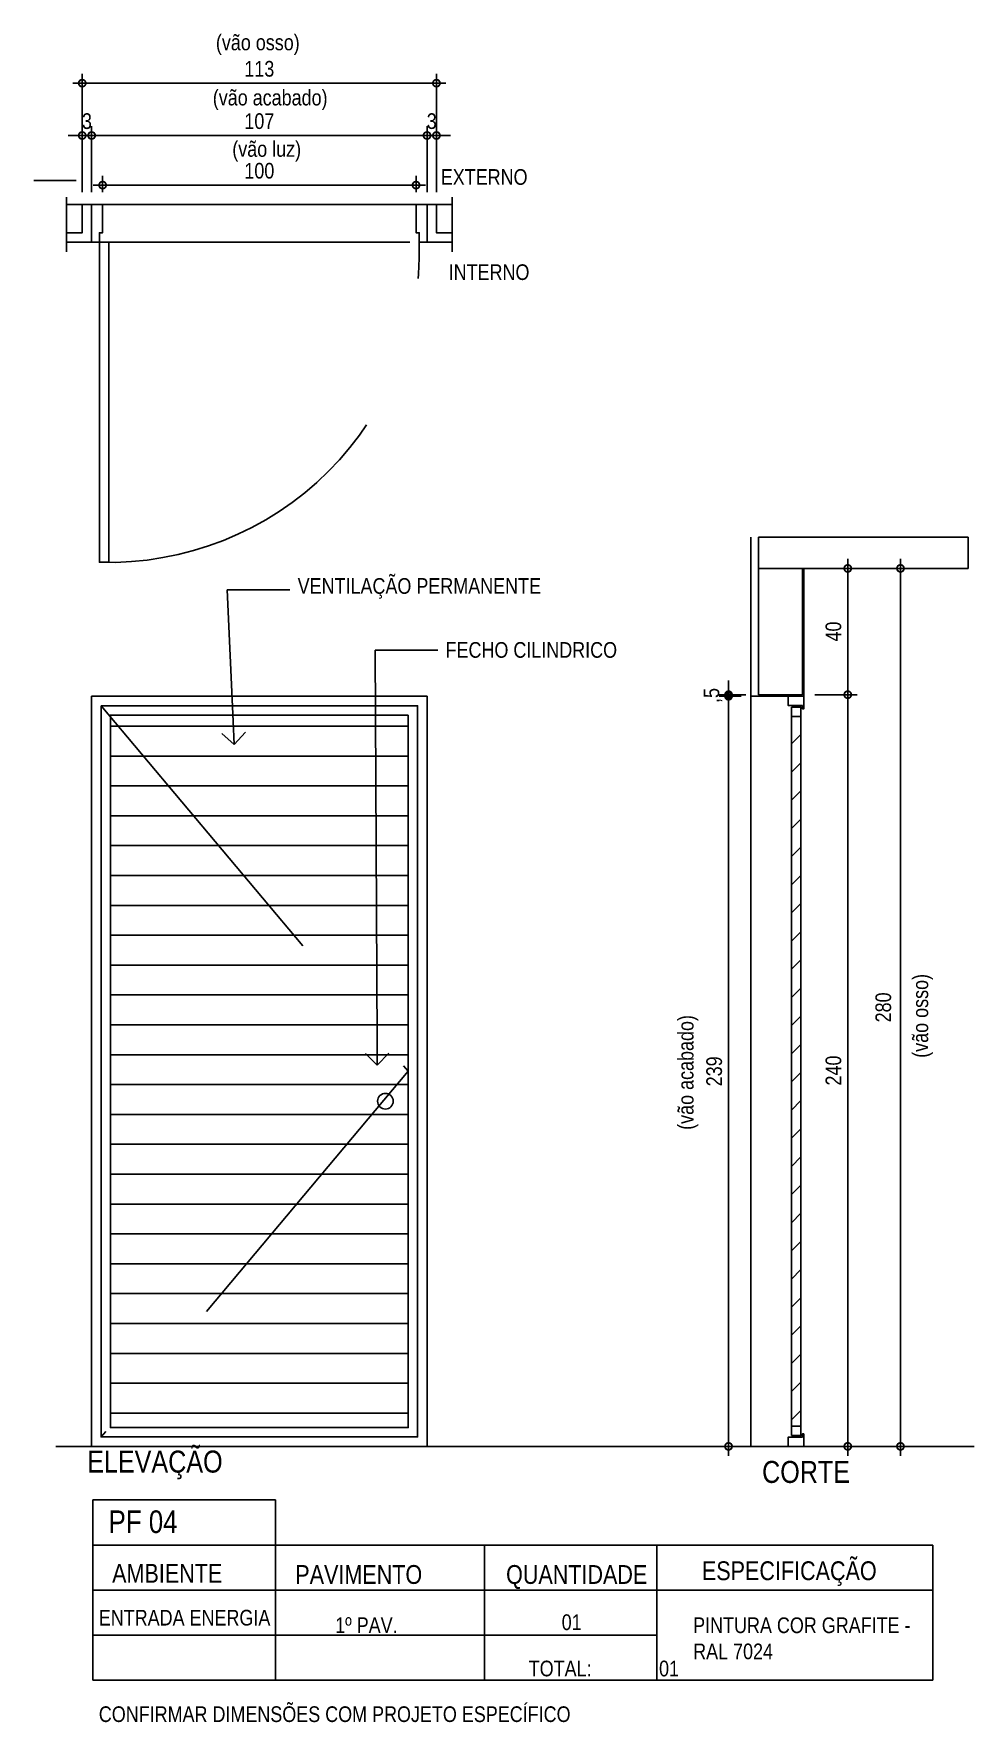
# Model space of a CAD drawing. Header units: metres. Extents: x -0.2 to 45.9, y -54 to 5.7.
# Drawn here: x 10.29 to 13.29, y -0.13 to 5.26 of the extents above; entities that cross this region are included whole.
import ezdxf
from ezdxf import colors
from ezdxf.entities.mleader import LeaderData, LeaderLine
from ezdxf.math import Vec2, Vec3

# ---------------------------------------------------------------- set-up
doc = ezdxf.new("R2010")
doc.units = ezdxf.units.M
doc.header["$PDMODE"] = 35
doc.linetypes.add('DASHEDX2', pattern=[1.5, 1, -0.5])
for name, color, linetype in [('AR-CAIXILHO', 1, 'Continuous'), ('ARQ-ALV ACAB', 4, 'Continuous'), ('ARQ-ALV OSSO', 5, 'Continuous'), ('ARQ-AUX', 7, 'Continuous'), ('ARQ-AUX1', 1, 'Continuous'), ('ARQ-AUX2', 2, 'Continuous'), ('ARQ-CAX', 1, 'Continuous'), ('ARQ-CAX @ 1', 1, 'Continuous'), ('ARQ-DIM', 2, 'Continuous'), ('ARQ-ENCH', 1, 'Continuous'), ('ARQ-EST', 2, 'Continuous'), ('ARQ-PRJ', 7, 'DASHEDX2'), ('ARQ-SIM', 1, 'Continuous'), ('ARQ-TXT', 2, 'Continuous'), ('ES-CORTE', 2, 'Continuous')]:
    doc.layers.add(name, color=color, linetype=linetype)
doc.styles.add('Adesa', font='ARIALN.TTF')
doc.styles.get("Standard").update_dxf_attribs({"font": 'arial.ttf'})
doc.dimstyles.new('ADESA 1-0025', dxfattribs={"dimtxt": 0.05, "dimasz": 0.045, "dimexe": 0.03, "dimexo": 0.04, "dimgap": 0.02, "dimtad": 1, "dimtoh": 1, "dimdec": 0, "dimlfac": 100, "dimzin": 4, "dimtxsty": 'Adesa', "dimblk": 'DOTSMALL', "dimcen": 1, "dimdle": 0.03, "dimclrd": 1, "dimclre": 1, "dimclrt": 256, "dimazin": 1, "dimtm": 1e-09, "dimtfac": 1, "dimtdec": 0, "dimtix": 1, "dimtmove": 2, "dimatfit": 0, "dimldrblk": 'DOTSMALL', "dimfxl": 0.8, "dimtvp": 2, "dimtolj": 1, "dimtzin": 0, "dimarcsym": 0})

# ---------------------------------------------------------------- blocks, each defined once
blk = doc.blocks.new('*U51')
for points in [[(0, 0), (0, 1.0204), (-0.03, 1.0204), (-0.03, 0)], [(0.025, 0), (0, 0), (0, -0.03), (-0.01, -0.03), (-0.01, -0.12), (0.025, -0.12), (0.025, 0)], [(-1.045, 0), (-1.02, 0), (-1.02, -0.03), (-1.01, -0.03), (-1.01, -0.12), (-1.045, -0.12), (-1.045, 0)]]:
    blk.add_lwpolyline(points, close=True)
at = {"layer": 'ARQ-PRJ'}
blk.add_arc((-0.0294, 0.0301), 0.991, 88.2987, 181.7401, dxfattribs=at)
blk = doc.blocks.new('_DotSmall')
at = {"color": 0, "linetype": 'ByBlock', "const_width": 0.5}
blk.add_lwpolyline([(-0.0625, 0, 1), (0.0625, 0, 1)], format="xyb", close=True, dxfattribs=at)
blk = doc.blocks.new('*D52')
at = {"layer": 'ARQ-DIM', "color": 1, "lineweight": -2, "transparency": 16777216}
for p, q in [((13.0572, 0.7212), (13.0572, 3.5812)), ((12.7343, 3.5512), (13.0872, 3.5512)), ((12.7943, 0.7512), (13.0872, 0.7512))]:
    blk.add_line(p, q, dxfattribs=at)
at = {"layer": 'Defpoints', "color": 0, "transparency": 16777216}
for p in [(12.6943, 3.5512), (13.0572, 3.5512), (12.7543, 0.7512)]:
    blk.add_point(p, dxfattribs=at)
at = {"layer": 'ARQ-DIM', "color": 1, "lineweight": -2, "transparency": 16777216, "xscale": 0.045, "yscale": 0.045, "zscale": 0.045}
for p, rotation in [((13.0572, 3.5512), 90), ((13.0572, 0.7512), 270)]:
    blk.add_blockref('_DotSmall', p, dxfattribs=dict(at, rotation=rotation))
at = {"layer": 'ARQ-DIM', "transparency": 16777216, "insert": (13.0026, 2.1512), "char_height": 0.05, "attachment_point": 5, "rotation": 90, "style": 'Adesa'}
blk.add_mtext('\\A1;280', dxfattribs=at)
blk = doc.blocks.new('*D53')
at = {"layer": 'ARQ-DIM', "color": 1, "lineweight": -2, "transparency": 16777216}
for p, q in [((12.5086, 3.1484), (12.5086, 3.1934)), ((12.5643, 3.1484), (12.4786, 3.1484)), ((12.5393, 3.1434), (12.4786, 3.1434)), ((12.5086, 3.1484), (12.5086, 3.1434)), ((12.5086, 3.1434), (12.5086, 3.0984))]:
    blk.add_line(p, q, dxfattribs=at)
at = {"layer": 'Defpoints', "color": 0, "transparency": 16777216}
for p in [(12.5086, 3.1434), (12.5793, 3.1434), (12.6043, 3.1484)]:
    blk.add_point(p, dxfattribs=at)
at = {"layer": 'ARQ-DIM', "color": 1, "lineweight": -2, "transparency": 16777216, "xscale": 0.045, "yscale": 0.045, "zscale": 0.045}
for p, rotation in [((12.5086, 3.1484), 270), ((12.5086, 3.1434), 90)]:
    blk.add_blockref('_DotSmall', p, dxfattribs=dict(at, rotation=rotation))
at = {"layer": 'ARQ-DIM', "transparency": 16777216, "insert": (12.4587, 3.1459), "char_height": 0.05, "attachment_point": 5, "rotation": 90, "style": 'Adesa'}
blk.add_mtext('\\A1;,5', dxfattribs=at)
blk = doc.blocks.new('*D54')
at = {"layer": 'ARQ-DIM', "color": 1, "lineweight": -2, "transparency": 16777216}
for p, q in [((12.5086, 3.1734), (12.5086, 0.7212)), ((12.5486, 3.1434), (12.5386, 3.1434)), ((12.5393, 0.7512), (12.4786, 0.7512))]:
    blk.add_line(p, q, dxfattribs=at)
at = {"layer": 'Defpoints', "color": 0, "transparency": 16777216}
for p in [(12.5086, 3.1434), (12.5086, 0.7512), (12.5793, 0.7512)]:
    blk.add_point(p, dxfattribs=at)
at = {"layer": 'ARQ-DIM', "color": 1, "lineweight": -2, "transparency": 16777216, "xscale": 0.045, "yscale": 0.045, "zscale": 0.045}
for p, rotation in [((12.5086, 3.1434), 90), ((12.5086, 0.7512), 270)]:
    blk.add_blockref('_DotSmall', p, dxfattribs=dict(at, rotation=rotation))
at = {"layer": 'ARQ-DIM', "transparency": 16777216, "insert": (12.4631, 1.9473), "char_height": 0.05, "attachment_point": 5, "rotation": 90, "style": 'Adesa'}
blk.add_mtext('\\A1;239', dxfattribs=at)
blk = doc.blocks.new('*D55')
at = {"layer": 'ARQ-DIM', "color": 1, "lineweight": -2, "transparency": 16777216}
for p, q in [((12.889, 0.7212), (12.889, 3.1784)), ((12.7843, 3.1484), (12.919, 3.1484)), ((12.7843, 0.7512), (12.919, 0.7512))]:
    blk.add_line(p, q, dxfattribs=at)
at = {"layer": 'Defpoints', "color": 0, "transparency": 16777216}
for p in [(12.7443, 3.1484), (12.889, 3.1484), (12.7443, 0.7512)]:
    blk.add_point(p, dxfattribs=at)
at = {"layer": 'ARQ-DIM', "color": 1, "lineweight": -2, "transparency": 16777216, "xscale": 0.045, "yscale": 0.045, "zscale": 0.045}
for p, rotation in [((12.889, 3.1484), 90), ((12.889, 0.7512), 270)]:
    blk.add_blockref('_DotSmall', p, dxfattribs=dict(at, rotation=rotation))
at = {"layer": 'ARQ-DIM', "transparency": 16777216, "insert": (12.8435, 1.9498), "char_height": 0.05, "attachment_point": 5, "rotation": 90, "style": 'Adesa'}
blk.add_mtext('\\A1;240', dxfattribs=at)
blk = doc.blocks.new('*D56')
at = {"layer": 'ARQ-DIM', "color": 1, "lineweight": -2, "transparency": 16777216}
for p, q in [((12.889, 3.1184), (12.889, 3.5812)), ((12.8917, 3.5512), (12.919, 3.5512)), ((12.8917, 3.1484), (12.919, 3.1484))]:
    blk.add_line(p, q, dxfattribs=at)
at = {"layer": 'Defpoints', "color": 0, "transparency": 16777216}
for p in [(12.8517, 3.5512), (12.889, 3.5512), (12.8517, 3.1484)]:
    blk.add_point(p, dxfattribs=at)
at = {"layer": 'ARQ-DIM', "color": 1, "lineweight": -2, "transparency": 16777216, "xscale": 0.045, "yscale": 0.045, "zscale": 0.045}
for p, rotation in [((12.889, 3.5512), 90), ((12.889, 3.1484), 270)]:
    blk.add_blockref('_DotSmall', p, dxfattribs=dict(at, rotation=rotation))
at = {"layer": 'ARQ-DIM', "transparency": 16777216, "insert": (12.8435, 3.3498), "char_height": 0.05, "attachment_point": 5, "rotation": 90, "style": 'Adesa'}
blk.add_mtext('\\A1;40', dxfattribs=at)
blk = doc.blocks.new('_Open90')
at = {"color": 0, "linetype": 'ByBlock', "lineweight": -2}
for p, q in [((0, 0), (-1, 0)), ((-0.5, 0.5), (0, 0)), ((0, 0), (-0.5, -0.5))]:
    blk.add_line(p, q, dxfattribs=at)
blk = doc.blocks.new('*D59')
at = {"layer": 'ARQ-DIM', "color": 1, "lineweight": -2, "transparency": 16777216}
for p, q in [((10.5117, 4.7514), (10.5117, 4.8036)), ((11.5117, 4.7514), (11.5117, 4.8036)), ((10.4817, 4.7736), (11.5417, 4.7736))]:
    blk.add_line(p, q, dxfattribs=at)
at = {"layer": 'Defpoints', "color": 0, "transparency": 16777216}
for p in [(11.5117, 4.7736), (10.5117, 4.7114), (11.5117, 4.7114)]:
    blk.add_point(p, dxfattribs=at)
at = {"layer": 'ARQ-DIM', "color": 1, "lineweight": -2, "transparency": 16777216, "xscale": 0.045, "yscale": 0.045, "zscale": 0.045, "rotation": 180}
blk.add_blockref('_DotSmall', (10.5117, 4.7736), dxfattribs=at)
at = {"layer": 'ARQ-DIM', "color": 1, "lineweight": -2, "transparency": 16777216, "xscale": 0.045, "yscale": 0.045, "zscale": 0.045}
blk.add_blockref('_DotSmall', (11.5117, 4.7736), dxfattribs=at)
at = {"layer": 'ARQ-DIM', "transparency": 16777216, "insert": (11.0117, 4.8191), "char_height": 0.05, "attachment_point": 5, "style": 'Adesa'}
blk.add_mtext('\\A1;100', dxfattribs=at)
blk = doc.blocks.new('*D60')
at = {"layer": 'ARQ-DIM', "color": 1, "lineweight": -2, "transparency": 16777216}
for p, q in [((10.4467, 4.7514), (10.4467, 4.9618)), ((10.4767, 4.7514), (10.4767, 4.9618)), ((10.4467, 4.9318), (10.4017, 4.9318)), ((10.4467, 4.9318), (10.4767, 4.9318)), ((10.4767, 4.9318), (10.5217, 4.9318))]:
    blk.add_line(p, q, dxfattribs=at)
at = {"layer": 'Defpoints', "color": 0, "transparency": 16777216}
for p in [(10.4767, 4.9318), (10.4467, 4.7114), (10.4767, 4.7114)]:
    blk.add_point(p, dxfattribs=at)
at = {"layer": 'ARQ-DIM', "color": 1, "lineweight": -2, "transparency": 16777216, "xscale": 0.045, "yscale": 0.045, "zscale": 0.045}
blk.add_blockref('_DotSmall', (10.4467, 4.9318), dxfattribs=at)
at = {"layer": 'ARQ-DIM', "color": 1, "lineweight": -2, "transparency": 16777216, "xscale": 0.045, "yscale": 0.045, "zscale": 0.045, "rotation": 180}
blk.add_blockref('_DotSmall', (10.4767, 4.9318), dxfattribs=at)
at = {"layer": 'ARQ-DIM', "transparency": 16777216, "insert": (10.4617, 4.9773), "char_height": 0.05, "attachment_point": 5, "style": 'Adesa'}
blk.add_mtext('\\A1;3', dxfattribs=at)
blk = doc.blocks.new('*D57')
at = {"layer": 'ARQ-DIM', "color": 1, "lineweight": -2, "transparency": 16777216}
for p, q in [((10.4767, 4.7514), (10.4767, 4.9618)), ((11.5467, 4.7514), (11.5467, 4.9618)), ((10.4467, 4.9318), (11.5767, 4.9318))]:
    blk.add_line(p, q, dxfattribs=at)
at = {"layer": 'Defpoints', "color": 0, "transparency": 16777216}
for p in [(11.5467, 4.9318), (10.4767, 4.7114), (11.5467, 4.7114)]:
    blk.add_point(p, dxfattribs=at)
at = {"layer": 'ARQ-DIM', "color": 1, "lineweight": -2, "transparency": 16777216, "xscale": 0.045, "yscale": 0.045, "zscale": 0.045, "rotation": 180}
blk.add_blockref('_DotSmall', (10.4767, 4.9318), dxfattribs=at)
at = {"layer": 'ARQ-DIM', "color": 1, "lineweight": -2, "transparency": 16777216, "xscale": 0.045, "yscale": 0.045, "zscale": 0.045}
blk.add_blockref('_DotSmall', (11.5467, 4.9318), dxfattribs=at)
at = {"layer": 'ARQ-DIM', "transparency": 16777216, "insert": (11.0117, 4.9773), "char_height": 0.05, "attachment_point": 5, "style": 'Adesa'}
blk.add_mtext('\\A1;107', dxfattribs=at)
blk = doc.blocks.new('*D61')
at = {"layer": 'ARQ-DIM', "color": 1, "lineweight": -2, "transparency": 16777216}
for p, q in [((11.5467, 4.7514), (11.5467, 4.9618)), ((11.5767, 4.7514), (11.5767, 4.9618)), ((11.5467, 4.9318), (11.5017, 4.9318)), ((11.5767, 4.9318), (11.5467, 4.9318)), ((11.5767, 4.9318), (11.6217, 4.9318))]:
    blk.add_line(p, q, dxfattribs=at)
at = {"layer": 'Defpoints', "color": 0, "transparency": 16777216}
for p in [(11.5467, 4.9318), (11.5467, 4.7114), (11.5767, 4.7114)]:
    blk.add_point(p, dxfattribs=at)
at = {"layer": 'ARQ-DIM', "color": 1, "lineweight": -2, "transparency": 16777216, "xscale": 0.045, "yscale": 0.045, "zscale": 0.045}
blk.add_blockref('_DotSmall', (11.5467, 4.9318), dxfattribs=at)
at = {"layer": 'ARQ-DIM', "color": 1, "lineweight": -2, "transparency": 16777216, "xscale": 0.045, "yscale": 0.045, "zscale": 0.045, "rotation": 180}
blk.add_blockref('_DotSmall', (11.5767, 4.9318), dxfattribs=at)
at = {"layer": 'ARQ-DIM', "transparency": 16777216, "insert": (11.5617, 4.9773), "char_height": 0.05, "attachment_point": 5, "style": 'Adesa'}
blk.add_mtext('\\A1;3', dxfattribs=at)
blk = doc.blocks.new('*D58')
at = {"layer": 'ARQ-DIM', "color": 1, "lineweight": -2, "transparency": 16777216}
for p, q in [((10.4467, 4.8605), (10.4467, 5.1287)), ((11.5767, 4.8605), (11.5767, 5.1287)), ((11.6067, 5.0987), (10.4167, 5.0987))]:
    blk.add_line(p, q, dxfattribs=at)
at = {"layer": 'Defpoints', "color": 0, "transparency": 16777216}
for p in [(10.4467, 5.0987), (10.4467, 4.8205), (11.5767, 4.8205)]:
    blk.add_point(p, dxfattribs=at)
at = {"layer": 'ARQ-DIM', "color": 1, "lineweight": -2, "transparency": 16777216, "xscale": 0.045, "yscale": 0.045, "zscale": 0.045, "rotation": 180}
blk.add_blockref('_DotSmall', (10.4467, 5.0987), dxfattribs=at)
at = {"layer": 'ARQ-DIM', "color": 1, "lineweight": -2, "transparency": 16777216, "xscale": 0.045, "yscale": 0.045, "zscale": 0.045}
blk.add_blockref('_DotSmall', (11.5767, 5.0987), dxfattribs=at)
at = {"layer": 'ARQ-DIM', "transparency": 16777216, "insert": (11.0117, 5.1442), "char_height": 0.05, "attachment_point": 5, "style": 'Adesa'}
blk.add_mtext('\\A1;113', dxfattribs=at)

msp = doc.modelspace()

# ---------------------------------------------------------------- hatches: boundary and pattern name
at = {"layer": 'ARQ-AUX'}
h = msp.add_hatch(dxfattribs=at)
h.set_pattern_fill('LINE', color=256, scale=0.03)
h.paths.add_polyline_path([(11.4867, 3.0834), (11.4867, 0.8112), (10.5367, 0.8112), (10.5367, 3.0834)])
h = msp.add_hatch(dxfattribs=at)
h.set_pattern_fill('ANSI31', color=256, scale=0.02)
h.set_pattern_definition([(45, (-38.46599, -0.050013), (-0.04490128, 0.04490128), [])])
h.paths.add_polyline_path([(12.7394, 3.0788), (12.7094, 3.0788), (12.7094, 0.8158), (12.7394, 0.8158)])

# ---------------------------------------------------------------- linework, layer by layer
at = {"color": 7, "linetype": 'ByBlock', "ltscale": 0.5}
for p, q in [((12.7094, 0.8158), (12.7094, 3.0788)), ((12.7394, 3.1088), (12.7394, 0.8158))]:
    msp.add_line(p, q, dxfattribs=at)
for points in [[(10.3967, 4.7351), (10.3967, 4.5604)], [(11.6267, 4.7351), (11.6267, 4.5604)]]:
    msp.add_lwpolyline(points)
at = {"layer": 'AR-CAIXILHO'}
for p, q in [((12.6993, 3.1138, 0), (12.7443, 3.1138, 0)), ((12.6993, 3.1138, 0), (12.7443, 3.1138, 0)), ((12.7043, 3.1138, 0), (12.7443, 3.1138, 0)), ((12.6993, 0.7808, 0), (12.7443, 0.7808, 0)), ((12.6993, 0.7808, 0), (12.7443, 0.7808, 0)), ((12.7043, 0.7808, 0), (12.7443, 0.7808, 0))]:
    msp.add_line(p, q, dxfattribs=at)
for points in [[(12.7493, 3.1038), (12.7493, 3.1434), (12.7493, 3.1434), (12.7493, 3.1434), (12.6993, 3.1434), (12.6993, 3.1434), (12.6993, 3.1434), (12.6993, 3.1138), (12.6993, 3.1138), (12.7443, 3.1138), (12.7443, 3.1038), (12.7493, 3.1038), (12.7493, 3.1038), (12.7493, 3.1038)], [(12.7493, 0.7908), (12.7493, 0.7512), (12.7493, 0.7512), (12.7493, 0.7512), (12.6993, 0.7512), (12.6993, 0.7512), (12.6993, 0.7512), (12.6993, 0.7808), (12.6993, 0.7808), (12.7443, 0.7808), (12.7443, 0.7908), (12.7493, 0.7908), (12.7493, 0.7908), (12.7493, 0.7908)]]:
    msp.add_lwpolyline(points, dxfattribs=at)
at = {"layer": 'AR-CAIXILHO', "color": 1}
for points in [[(12.7094, 3.1088), (12.7394, 3.1088), (12.7394, 3.0788), (12.7094, 3.0788)], [(12.7094, 0.7858), (12.7394, 0.7858), (12.7394, 0.8158), (12.7094, 0.8158)]]:
    msp.add_lwpolyline(points, close=True, dxfattribs=at)
at = {"layer": 'ARQ-ALV ACAB', "color": 4}
for p, q in [((12.5793, 3.6512), (12.5793, 3.1434)), ((12.7493, 3.1434), (12.7493, 3.5512)), ((12.5793, 3.1434), (12.7493, 3.1434))]:
    msp.add_line(p, q, dxfattribs=at)
at = {"layer": 'ARQ-ALV ACAB'}
for points in [[(10.4467, 4.7114), (10.4767, 4.7114), (10.4767, 4.6214), (10.4767, 4.6214), (10.4767, 4.5914), (10.3967, 4.5914)], [(11.5767, 4.7114), (11.5467, 4.7114), (11.5467, 4.6214), (11.5467, 4.6214), (11.5467, 4.5914), (11.6267, 4.5914)]]:
    msp.add_lwpolyline(points, dxfattribs=at)
at = {"layer": 'ARQ-ALV OSSO'}
for p, q in [((12.6043, 3.5512), (12.6043, 3.1484)), ((12.7443, 3.1484), (12.7443, 3.5512)), ((12.6043, 3.1484), (12.7443, 3.1484))]:
    msp.add_line(p, q, dxfattribs=at)
at = {"layer": 'ARQ-AUX'}
for points in [[(10.5117, 4.7114), (11.5117, 4.7114)], [(10.5317, 4.5914), (11.4917, 4.5914)], [(12.5793, 3.1434), (12.5793, 0.7512)]]:
    msp.add_lwpolyline(points, dxfattribs=at)
at = {"layer": 'ARQ-AUX1'}
msp.add_lwpolyline([(10.4269, 4.7887), (10.292, 4.7887)], dxfattribs=at)
for points in [[(10.4767, 3.1434), (11.5467, 3.1434), (11.5467, 0.7512), (10.4767, 0.7512)], [(10.5067, 3.1134), (11.5167, 3.1134), (11.5167, 0.7812), (10.5067, 0.7812)], [(11.4867, 3.0834), (11.4867, 0.8112), (10.5367, 0.8112), (10.5367, 3.0834)]]:
    msp.add_lwpolyline(points, close=True, dxfattribs=at)
msp.add_circle((11.414, 1.8521), 0.025, dxfattribs=at)
at = {"layer": 'ARQ-AUX2'}
for p, q in [((12.6043, 3.6512), (13.2731, 3.6512)), ((12.6043, 3.5512), (13.2731, 3.5512))]:
    msp.add_line(p, q, dxfattribs=at)
for points in [[(10.3967, 4.6214), (10.4467, 4.6214), (10.4467, 4.7114), (10.3967, 4.7114)], [(11.6167, 4.6214), (11.5767, 4.6214), (11.5767, 4.7114), (11.6267, 4.7114)], [(11.6167, 4.6214), (11.6267, 4.6214)]]:
    msp.add_lwpolyline(points, dxfattribs=at)
at = {"layer": 'ARQ-CAX'}
for points in [[(12.7094, 3.1088), (12.7394, 3.1088)], [(12.7094, 0.7858), (12.7394, 0.7858)]]:
    msp.add_lwpolyline(points, dxfattribs=at)
at = {"layer": 'ARQ-DIM'}
msp.add_lwpolyline([(12.6043, 3.5512), (12.6043, 3.6512)], dxfattribs=at)
at = {"layer": 'ARQ-ENCH', "ltscale": 0.01}
for p, q in [((10.4801, 0.5805), (10.4801, 0.0051)), ((11.0628, 0.5805), (10.4801, 0.5805)), ((11.0628, 0.5805), (11.0628, 0.0051)), ((10.8188, 0.4366), (10.4801, 0.4366)), ((10.4801, 0.0051), (10.4801, 0.4366)), ((10.4801, 0.0051), (10.4801, 0.4366)), ((13.1604, 0.4366), (10.8188, 0.4366)), ((11.7301, 0.4366), (11.7301, 0.0051)), ((12.2801, 0.4366), (12.2801, 0.0051)), ((13.1604, 0.4366), (13.1604, 0.0051)), ((13.1604, 0.2928), (10.4801, 0.2928)), ((12.2801, 0.1489), (10.4801, 0.1489)), ((12.2801, 0.1489), (10.4801, 0.1489)), ((13.1604, 0.0051), (10.4801, 0.0051)), ((13.1604, 0.0051), (10.4801, 0.0051))]:
    msp.add_line(p, q, dxfattribs=at)
at = {"layer": 'ARQ-EST', "color": 8}
msp.add_lwpolyline([(13.2731, 3.5512), (13.2731, 3.6512)], dxfattribs=at)
at = {"layer": 'ARQ-PRJ'}
msp.add_lwpolyline([(10.5067, 3.1134), (11.4867, 1.9473), (10.5067, 0.7812)], dxfattribs=at)
at = {"layer": 'ES-CORTE'}
msp.add_line((13.2926, 0.7512), (10.3628, 0.7512), dxfattribs=at)

# ---------------------------------------------------------------- block references
at = {"layer": 'ARQ-CAX @ 1', "rotation": 179.9999999990883}
msp.add_blockref('*U51', (10.5017, 4.5914), dxfattribs=at)

# ---------------------------------------------------------------- texts
at = {"layer": 'ARQ-TXT', "ltscale": 0.01, "char_height": 0.05, "attachment_point": 1}
for s, insert, width in [('{\\fArial Narrow|b0|i0|c0|p34;(vão osso)}', (10.8731, 5.2536), 0.26445), ('{\\fArial Narrow|b0|i0|c0|p34;(vão acabado)}', (10.8632, 5.0777), 0.834027), ('{\\fArial Narrow|b0|i0|c0|p34;(vão luz)}', (10.9254, 4.9139), 0.26445), ('{\\fArial Narrow|b0|i0|c0|p34;EXTERNO}', (11.5906, 4.8245), 0.26388), ('{\\fArial Narrow|b0|i0|c0|p34;INTERNO}', (11.6158, 4.521), 0.26388)]:
    msp.add_mtext(s, dxfattribs=dict(at, insert=insert, width=width))
at = {"layer": 'ARQ-TXT', "ltscale": 0.01, "char_height": 0.05, "attachment_point": 1, "rotation": 90}
for s, insert, width in [('{\\fArial Narrow|b0|i0|c0|p34;(vão osso)}', (13.0955, 1.9904), 0.26445), ('{\\fArial Narrow|b0|i0|c0|p34;(vão acabado)}', (12.3469, 1.7606), 0.454027)]:
    msp.add_mtext(s, dxfattribs=dict(at, insert=insert, width=width))
at = {"layer": 'ARQ-TXT', "char_height": 0.07, "attachment_point": 1, "style": 'Adesa'}
for s, insert, width in [('ELEVAÇÃO', (10.4624, 0.7377), 0.551174), ('CORTE', (12.6157, 0.7047), 0.495551)]:
    msp.add_mtext(s, dxfattribs=dict(at, insert=insert, width=width))
at = {"layer": 'ARQ-TXT', "ltscale": 0.01, "style": 'Adesa'}
for s, insert, char_height, width, attachment_point in [('PF 04', (10.5308, 0.5469), 0.072, 0.605305, 1), ('ESPECIFICAÇÃO', (12.7025, 0.3846), 0.06, 0.605305, 2), ('AMBIENTE', (10.7178, 0.3763), 0.06, 0.605305, 2), ('PAVIMENTO', (11.3289, 0.3726), 0.06, 0.605305, 2), ('QUANTIDADE', (12.0242, 0.3726), 0.06, 0.605305, 2), ('ENTRADA ENERGIA', (10.4996, 0.2045), 0.05, 0.601985, 4), ('01', (12.0082, 0.1901), 0.05, 0.512462, 5), ('\\pi0.17705;1º PAV.', (11.0767, 0.181), 0.05, 0.542237, 4), ('PINTURA COR GRAFITE - RAL 7024', (12.3958, 0.2057), 0.05, 0.71814, 1), ('TOTAL:^I 01', (11.8711, 0.0678), 0.05, 0.749738, 1), ('CONFIRMAR DIMENSÕES COM PROJETO ESPECÍFICO', (10.4996, -0.1032), 0.05, 1.784929, 4)]:
    msp.add_mtext(s, dxfattribs=dict(at, insert=insert, char_height=char_height, width=width, attachment_point=attachment_point))

# ---------------------------------------------------------------- dimensions: what is measured, and where the dimension line sits
at = {"layer": 'ARQ-DIM'}
for base, p1, p2, picture, middle in [((10.4467, 5.0987), (11.5767, 4.8205), (10.4467, 4.8205), '*D58', (11.0117, 5.1442)), ((10.4767, 4.9318), (10.4467, 4.7114), (10.4767, 4.7114), '*D60', (10.4617, 4.9773)), ((11.5467, 4.9318), (10.4767, 4.7114), (11.5467, 4.7114), '*D57', (11.0117, 4.9773)), ((11.5467, 4.9318), (11.5767, 4.7114), (11.5467, 4.7114), '*D61', (11.5617, 4.9773)), ((11.5117, 4.7736), (10.5117, 4.7114), (11.5117, 4.7114), '*D59', (11.0117, 4.8191))]:
    dim = msp.add_linear_dim(base=base, p1=p1, p2=p2, dimstyle='ADESA 1-0025', dxfattribs=at)
    dim.commit()
    dim.dimension.update_dxf_attribs({"geometry": picture, "text_midpoint": middle})
dim = msp.add_linear_dim(base=(13.0572, 3.5512), p1=(12.7543, 0.7512), p2=(12.6943, 3.5512), angle=90, dimstyle='ADESA 1-0025', dxfattribs=at)
dim.commit()
dim.dimension.update_dxf_attribs({"geometry": '*D52', "text_midpoint": (13.0026, 2.1512), "dimtype": 160})
for base, p1, p2, picture, middle in [((12.889, 3.5512), (12.8517, 3.1484), (12.8517, 3.5512), '*D56', (12.8435, 3.3498)), ((12.889, 3.1484), (12.7443, 0.7512), (12.7443, 3.1484), '*D55', (12.8435, 1.9498)), ((12.5086, 0.7512), (12.5086, 3.1434), (12.5793, 0.7512), '*D54', (12.4631, 1.9473))]:
    dim = msp.add_linear_dim(base=base, p1=p1, p2=p2, angle=90, dimstyle='ADESA 1-0025', dxfattribs=at)
    dim.commit()
    dim.dimension.update_dxf_attribs({"geometry": picture, "text_midpoint": middle})
dim = msp.add_linear_dim(base=(12.5086, 3.1434), p1=(12.6043, 3.1484), p2=(12.5793, 3.1434), angle=90, dimstyle='ADESA 1-0025', override={"dimdec": 1}, dxfattribs=at)
dim.commit()
dim.dimension.update_dxf_attribs({"geometry": '*D53', "text_midpoint": (12.4587, 3.1459)})

# ---------------------------------------------------------------- leaders
at = {"layer": 'ARQ-SIM'}
ml = msp.add_multileader_mtext('Standard', dxfattribs=at)
ml.set_content('VENTILAÇÃO PERMANENTE', color=2, style='Adesa')
ml.set_leader_properties(color=256)
ml.set_arrow_properties(name='OPEN90')
ml.build(insert=Vec2(0, 0))
ml.multileader.update_dxf_attribs({"text_left_attachment_type": 2, "text_right_attachment_type": 2, "dogleg_length": 0.2, "arrow_head_size": 0.075})
ctx = ml.context
ctx.base_point, ctx.char_height, ctx.arrow_head_size, ctx.landing_gap_size, ctx.plane_origin = Vec3(11.109, 3.4824), 0.05, 0.075, 0.025, Vec3(10.6058, 2.4296)
ctx.left_attachment, ctx.right_attachment = 2, 2
notes = []
notes.append((ctx, [(1, (1, 1, 0), (10.909, 3.4824), (1, 0), 0.2, [(0, [(10.9314, 2.9894)], 0, [])])]))
ctx.mtext.insert, ctx.mtext.flow_direction = Vec3(11.134, 3.5202), 5
ml = msp.add_multileader_mtext('Standard', dxfattribs=at)
ml.set_content('FECHO CILINDRICO ', color=2, style='Adesa')
ml.set_leader_properties(color=256)
ml.set_arrow_properties(name='OPEN90')
ml.build(insert=Vec2(0, 0))
ml.multileader.update_dxf_attribs({"text_left_attachment_type": 2, "text_right_attachment_type": 2, "dogleg_length": 0.2, "arrow_head_size": 0.075})
ctx = ml.context
ctx.base_point, ctx.char_height, ctx.arrow_head_size, ctx.landing_gap_size, ctx.plane_origin = Vec3(11.5809, 3.2903), 0.05, 0.075, 0.025, Vec3(11.0777, 2.4296)
ctx.left_attachment, ctx.right_attachment = 2, 2
notes.append((ctx, [(1, (1, 1, 0), (11.3809, 3.2903), (1, 0), 0.2, [(0, [(11.3876, 1.967)], 0, [])])]))
ctx.mtext.insert, ctx.mtext.flow_direction = Vec3(11.6059, 3.3162), 5
for ctx, leaders in notes:
    for number, flags, end, landing, length, lines in leaders:
        leader = LeaderData()
        leader.index, (leader.has_last_leader_line, leader.has_dogleg_vector, leader.attachment_direction) = number, flags
        leader.last_leader_point, leader.dogleg_vector, leader.dogleg_length = Vec3(end), Vec3(landing), length
        for number, points, colour, breaks in lines:
            line = LeaderLine()
            line.index, line.vertices, line.color, line.breaks = number, Vec3.list(points), colors.encode_raw_color(colour), breaks
            leader.lines.append(line)
        ctx.leaders.append(leader)

doc.saveas('drawing.dxf')
